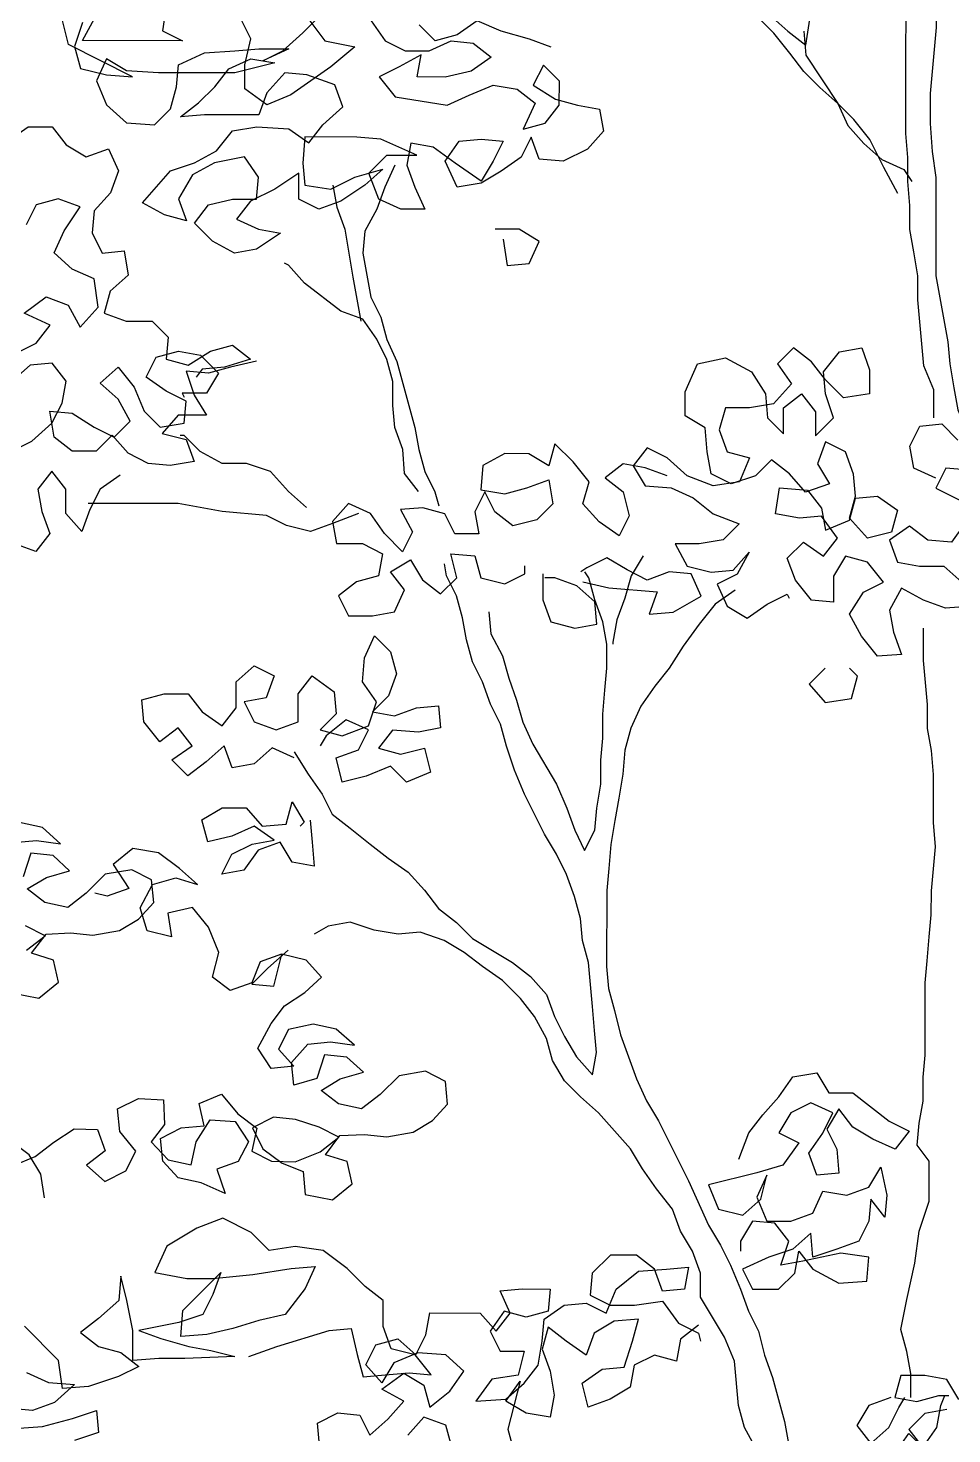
# Model space of a CAD drawing. Header units: inches. Extents: x 350994 to 353538, y 1581369 to 1583842.
# Drawn here: x 351613.198 to 351613.949, y 1583529.848 to 1583530.991 of the extents above; entities that cross this region are included whole.
import ezdxf

# ---------------------------------------------------------------- set-up
doc = ezdxf.new("R2010")
doc.units = ezdxf.units.IN
doc.header["$MEASUREMENT"] = 0
doc.linetypes.add('1', pattern=[0])
doc.layers.add('FOREST', color=96, linetype='Continuous')
doc.layers.add('TREE', color=81, linetype='1')

# ---------------------------------------------------------------- blocks, each defined once
blk = doc.blocks.new('TREE_4')
at = {"color": 94}
for points in [[(13.8, 6015), (13.8, 6055.4), (-0.6, 6090.1), (-9.2, 6185.6), (-9.2, 6220.3), (-14.9, 6255), (-20.7, 6286.8), (-20.6, 6321.5), (-23.5, 6356.2), (-23.5, 6390.9), (-26.3, 6425.6), (-26, 6714.7), (-31.8, 6749.4), (-40.4, 6781.2), (-43.3, 6813), (-49.1, 6844.8), (-60.6, 6876.6), (-63.5, 6891.1)], [(-14.3, 6893.9), (-14.3, 6859.2), (-5.7, 6824.5), (2.9, 6792.7), (8.7, 6758), (11.5, 6717.5), (17.3, 6653.9), (17.2, 6578.8), (8.4, 6483.4), (8.4, 6440), (11.3, 6399.5), (17, 6361.9), (16.9, 6220.2), (34.1, 6124.8), (37, 6093), (42.7, 6058.3), (48.5, 6026.5), (60, 6000.5)], [(-38, 6338.8), (-58.2, 6376.4), (-78.4, 6416.9), (-101.5, 6445.9), (-124.6, 6469), (-150.6, 6492.2), (-173.7, 6515.3), (-193.9, 6541.4), (-217, 6570.3), (-240.1, 6593.4), (-266.1, 6616.6), (-289.2, 6639.8), (-309.4, 6665.8), (-222.8, 6596.3), (-196.8, 6573.2), (-170.8, 6552.9), (-164.9, 6590.5), (-170.7, 6625.2), (-173.6, 6659.9), (-173.5, 6738), (-176.3, 6764)], [(-538, 6550.4), (-569.7, 6561.9), (-610.2, 6573.5), (-644.9, 6588), (-673.8, 6567.8), (-705.6, 6559.2), (-728.8, 6582.3)], [(-798.1, 6588.2), (-777.9, 6559.2), (-749, 6544.8), (-714.3, 6544.7), (-682.5, 6559.2), (-650.7, 6556.2), (-624.7, 6536), (-653.6, 6515.8), (-691.2, 6507.1), (-731.7, 6507.2), (-725.9, 6539), (-757.7, 6521.6), (-786.6, 6507.2), (-763.5, 6478.3), (-688.4, 6466.6), (-656.6, 6481.1), (-621.9, 6495.5), (-587.2, 6489.7), (-561.2, 6469.4), (-578.5, 6431.8), (-546.7, 6440.5), (-526.5, 6466.5), (-526.4, 6501.2), (-549.5, 6524.3), (-564, 6495.4), (-532.2, 6475.2), (-500.4, 6466.5), (-468.6, 6460.7), (-462.9, 6428.8), (-486, 6402.8), (-520.8, 6385.5), (-555.5, 6388.5), (-567, 6420.3), (-581.5, 6391.4), (-610.4, 6371.2), (-639.3, 6353.8), (-674, 6348.1), (-691.3, 6385.7), (-671.1, 6414.6), (-639.3, 6417.4), (-607.5, 6414.5), (-622, 6385.6), (-639.3, 6356.7), (-676.9, 6382.8), (-708.7, 6405.9), (-740.5, 6411.8), (-746.3, 6380), (-734.7, 6348.1), (-720.3, 6316.3), (-755, 6316.4), (-786.8, 6330.8), (-801.2, 6368.4), (-775.2, 6394.4), (-731.8, 6394.4), (-783.8, 6417.6), (-818.5, 6420.5), (-893.7, 6420.6), (-896.6, 6383), (-893.8, 6351.2), (-856.2, 6345.4), (-821.5, 6362.7), (-781, 6374.2), (-807, 6351.1), (-841.7, 6328), (-873.6, 6316.5), (-902.5, 6330.9), (-902.4, 6368.5), (-937.1, 6345.4), (-971.9, 6328.1), (-992.1, 6302.1), (-960.3, 6287.6), (-928.5, 6281.8), (-963.2, 6258.7), (-995.1, 6253), (-1026.8, 6270.3), (-1052.8, 6296.4), (-1032.6, 6322.4), (-997.9, 6331), (-963.2, 6331), (-960.3, 6362.8), (-980.5, 6391.7), (-1023.8, 6383.1), (-1055.7, 6365.8), (-1075.9, 6331.1), (-1064.4, 6299.3), (-1096.2, 6308), (-1128, 6325.4), (-1087.5, 6371.6), (-1052.8, 6383.1), (-1020.9, 6400.4), (-997.8, 6429.3), (-963.1, 6435.1), (-916.8, 6432.2), (-887.9, 6411.9), (-867.7, 6437.9), (-838.7, 6463.9), (-850.3, 6495.7), (-890.7, 6510.2), (-922.5, 6513.1), (-948.6, 6484.2), (-960.2, 6452.4), (-1038.2, 6452.5), (-1072.9, 6449.6), (-1046.9, 6469.9), (-1023.7, 6493), (-1003.5, 6519), (-971.7, 6533.4), (-937, 6527.6), (-994.8, 6513.2), (-1104.7, 6513.3), (-1150.9, 6516.2), (-1179.8, 6533.6), (-1194.3, 6501.8), (-1179.9, 6467.1), (-1151, 6441), (-1110.5, 6438.1), (-1087.4, 6461.2), (-1078.7, 6493), (-1075.8, 6524.8), (-1038.2, 6542.1), (-994.8, 6545), (-960.1, 6547.8), (-916.7, 6547.8), (-954.3, 6530.5), (-925.4, 6544.9), (-896.5, 6570.9), (-873.3, 6594)], [(-890.7, 6594), (-864.7, 6559.3), (-821.3, 6550.6), (-856, 6521.7), (-913.9, 6481.3), (-948.6, 6466.9), (-980.4, 6490), (-980.3, 6524.7), (-971.6, 6562.3), (-986.1, 6591.2)], [(-1093, 6611.6), (-1098.8, 6574), (-1069.9, 6559.5), (-1214.5, 6559.6), (-1197.1, 6591.4)], [(-1214.5, 6585.7), (-1226.1, 6551), (-1217.4, 6519.2), (-1179.9, 6510.5), (-1142.3, 6507.5), (-1234.8, 6553.9), (-1243.4, 6588.6)], [(-173.6, 6573.1), (-170.8, 6538.5), (-124.6, 6469), (-110.1, 6437.2), (-87, 6411.2), (-61, 6388), (-29.2, 6373.5), (-17.7, 6356.2)], [(-1321.6, 6415.2), (-1292.7, 6435.4), (-1258, 6435.4), (-1237.8, 6409.3), (-1208.9, 6391.9), (-1177.1, 6403.5), (-1162.6, 6371.7), (-1174.2, 6339.9), (-1197.4, 6313.9), (-1200.3, 6282.1), (-1185.9, 6253.1), (-1154.1, 6256), (-1148.3, 6221.3), (-1174.4, 6198.2), (-1183.1, 6166.4), (-1151.3, 6154.8), (-1113.7, 6154.8), (-1090.6, 6131.6), (-1093.5, 6099.8), (-1061.7, 6091.1), (-1029.9, 6111.3), (-998.1, 6120), (-972.1, 6099.7), (-1009.7, 6088.2), (-1041.5, 6085.3), (-1050.2, 6073.8)], [(-763.6, 6380), (-778.1, 6348.2), (-789.7, 6316.4), (-807.1, 6284.6), (-810, 6252.8), (-798.5, 6189.2), (-784.1, 6160.3), (-775.4, 6128.4), (-761, 6096.6), (-735.1, 6001.2), (-729.3, 5969.4), (-720.7, 5937.6), (-706.2, 5908.6), (-700.5, 5888.4)], [(-1316.1, 6105.8), (-1281.4, 6123.1), (-1261.1, 6149.1), (-1298.7, 6166.5), (-1266.9, 6189.6), (-1235.1, 6178), (-1217.8, 6146.2), (-1191.7, 6175.1), (-1197.5, 6215.6), (-1229.3, 6230), (-1255.3, 6253.2), (-1240.8, 6285), (-1217.6, 6319.7), (-1249.4, 6331.3), (-1281.2, 6322.6), (-1295.7, 6293.7)], [(-853.3, 6351.1), (-847.5, 6319.3), (-836, 6287.5), (-824.5, 6218.1), (-813, 6154.5)], [(-607.6, 6272.9), (-601.9, 6235.3), (-570, 6238.1), (-555.6, 6269.9), (-584.5, 6287.3), (-619.2, 6287.3)], [(-729.4, 5908.7), (-749.6, 5934.7), (-752.4, 5969.4), (-764, 6001.2), (-766.8, 6033), (-766.8, 6067.7), (-775.5, 6099.5), (-789.9, 6128.5), (-810.1, 6157.4), (-841.9, 6169), (-893.9, 6209.5), (-917, 6235.5), (-922.8, 6238.4)], [(-1316.3, 5967), (-1287.3, 5981.5), (-1258.4, 6007.4), (-1243.9, 6036.3), (-1238.1, 6068.1), (-1258.3, 6094.2), (-1290.1, 6091.3), (-1319.1, 6065.3)], [(-963.4, 6096.8), (-1001, 6088.2), (-1032.8, 6079.5), (-1064.6, 6082.4), (-1053.1, 6047.7), (-1035.7, 6018.8), (-1076.2, 6018.8), (-1099.4, 5992.8), (-1064.7, 5984.1), (-1053.2, 5952.3), (-1087.9, 5946.6), (-1119.7, 5949.5), (-1148.6, 5964), (-1171.7, 5990), (-1194.8, 5966.9), (-1229.5, 5966.9), (-1255.5, 5987.2), (-1261.3, 6024.8), (-1229.5, 6021.9), (-1197.7, 6001.6), (-1168.8, 5987.1), (-1145.6, 6010.2), (-1162.9, 6042.1), (-1188.9, 6065.2), (-1162.9, 6088.3), (-1139.8, 6059.4), (-1125.4, 6024.7), (-1102.3, 6001.5), (-1067.6, 6007.3), (-1064.6, 6039.1), (-1093.5, 6053.6), (-1122.4, 6073.8), (-1108, 6102.7), (-1076.1, 6111.4), (-1044.3, 6105.6), (-1018.3, 6079.5), (-1035.7, 6050.6), (-1070.4, 6050.6), (-1067.5, 6044.9)], [(16.6, 5928.2), (-15.2, 5942.7), (-20.9, 5974.5), (-6.5, 6003.4), (25.3, 6006.3), (48.5, 5983.1)], [(65.8, 5939.7), (31.1, 5942.7), (16.6, 5913.8), (51.3, 5896.4)], [(59.9, 5864.6), (39.6, 5835.7), (5, 5838.6), (-21, 5858.9), (-50, 5838.6), (-38.4, 5806.8), (-6.6, 5801), (28.1, 5801), (54.1, 5777.8)], [(62.7, 5743.1), (30.9, 5740.3), (-0.9, 5751.9), (-32.7, 5769.2), (-50.1, 5737.4), (-44.3, 5705.6), (-32.8, 5673.8), (-67.5, 5671), (-90.6, 5699.9), (-107.9, 5731.7), (-87.6, 5763.5), (-58.7, 5777.9), (-81.8, 5806.9), (-113.6, 5815.6), (-131, 5786.7), (-131, 5749.1), (-162.8, 5752), (-185.9, 5780.9), (-197.5, 5812.8), (-174.3, 5835.9), (-145.4, 5815.6), (-125.1, 5841.6), (-148.3, 5873.4), (-180.1, 5870.6), (-214.7, 5876.4), (-208.9, 5914), (-168.5, 5911), (-148.2, 5885), (-142.5, 5853.2), (-107.8, 5867.6), (-99.1, 5899.4), (-67.3, 5902.3), (-38.4, 5882), (-47.1, 5850.2), (-81.8, 5841.6), (-107.8, 5870.5), (-99.1, 5902.3), (-101.9, 5934.1), (-113.5, 5965.9), (-142.4, 5980.4), (-154, 5948.6), (-136.6, 5919.7), (-171.3, 5908.1), (-194.5, 5934.2), (-220.5, 5954.5), (-243.6, 5931.3), (-278.3, 5919.8), (-307.2, 5934.3), (-313, 5966.1), (-315.8, 6000.8), (-344.7, 6018.2), (-344.7, 6052.9), (-327.3, 6093.3), (-286.8, 6102), (-249.3, 6081.7), (-229, 6049.9), (-226.2, 6015.2), (-203.1, 5992), (-203, 6029.6), (-177, 6049.8), (-156.8, 6023.8), (-156.8, 5989.1), (-130.8, 6015.1), (-142.3, 6049.8), (-145.2, 6081.6), (-122, 6110.5), (-90.2, 6116.2), (-78.7, 6084.4), (-78.7, 6049.7), (-116.3, 6044), (-142.3, 6070), (-162.5, 6096.1), (-188.5, 6116.3), (-211.7, 6093.2), (-191.4, 6064.3), (-217.5, 6035.4), (-252.2, 6029.7), (-286.9, 6029.7), (-295.6, 5997.9), (-284.1, 5966.1), (-252.3, 5957.4), (-266.7, 5922.7), (-304.3, 5916.9), (-341.9, 5931.4), (-370.8, 5957.5), (-399.7, 5972), (-420, 5946), (-402.6, 5917), (-365.1, 5914.1), (-333.3, 5899.6), (-304.4, 5876.5), (-266.8, 5862), (-290, 5838.9), (-324.7, 5833.1), (-359.4, 5833.1), (-342, 5801.3), (-307.3, 5792.6), (-275.5, 5795.5), (-252.4, 5821.5), (-269.8, 5789.7), (-298.7, 5775.3), (-284.3, 5743.4), (-255.4, 5726.1), (-226.4, 5746.3), (-197.5, 5760.7), (-194.6, 5754.9)], [(-891.3, 5885.7), (-917.3, 5908.8), (-943.3, 5937.8), (-978, 5949.4), (-1012.7, 5949.4), (-1044.5, 5966.8), (-1067.6, 5989.9), (-1073.4, 5989.9)], [(-370.8, 5931.5), (-402.6, 5943.1), (-434.4, 5948.9), (-460.5, 5928.7), (-434.5, 5908.4), (-425.8, 5873.7), (-440.3, 5844.8), (-469.2, 5865.1), (-492.3, 5891.1), (-483.6, 5922.9), (-506.7, 5951.8), (-532.7, 5977.9), (-541.4, 5946.1), (-570.3, 5963.4), (-605, 5963.5), (-636.8, 5946.2), (-639.7, 5911.5), (-605, 5905.7), (-573.2, 5914.3), (-541.4, 5925.8), (-535.7, 5891.1), (-558.8, 5868), (-593.5, 5859.4), (-619.5, 5879.6), (-634, 5908.6), (-648.4, 5879.7), (-642.7, 5847.9), (-677.4, 5847.9), (-691.8, 5876.8), (-723.6, 5885.5), (-755.4, 5882.7), (-738.1, 5850.8), (-752.6, 5821.9), (-778.6, 5848), (-798.8, 5876.9), (-830.6, 5891.4), (-853.7, 5865.4), (-848, 5833.6), (-810.4, 5833.6), (-781.5, 5819.1), (-787.3, 5787.3), (-819.1, 5778.6), (-845.2, 5758.4), (-830.7, 5729.5), (-796, 5729.5), (-764.2, 5735.2), (-749.7, 5767), (-770, 5793), (-741, 5810.4), (-723.7, 5781.4), (-697.7, 5761.2), (-674.5, 5784.3), (-683.2, 5819), (-648.5, 5816.1), (-639.9, 5784.3), (-605.2, 5775.5), (-576.2, 5790), (-576.2, 5801.5)], [(-1160.2, 5932.2), (-1189.1, 5912), (-1203.6, 5883.1), (-1215.2, 5851.3), (-1238.3, 5877.3), (-1238.2, 5912), (-1258.5, 5938.1), (-1278.7, 5912.1), (-1273, 5880.2), (-1261.4, 5848.4), (-1281.7, 5822.4), (-1313.5, 5834)], [(-816.1, 5876.9), (-853.7, 5862.5), (-885.6, 5851), (-920.2, 5859.7), (-949.1, 5874.2), (-1012.7, 5880), (-1076.3, 5891.6), (-1206.4, 5891.7)], [(-909, 5533), (-888.8, 5501.1), (-868.6, 5472.2), (-854.1, 5443.3), (-828.1, 5423), (-799.2, 5399.9), (-773.2, 5379.6), (-744.3, 5359.3), (-721.2, 5333.3), (-701, 5307.2), (-675, 5287), (-651.9, 5263.8), (-594.1, 5229.1), (-568.1, 5208.8), (-545, 5182.8), (-533.5, 5151), (-519, 5122), (-501.7, 5093.1), (-478.6, 5067.1), (-472.8, 5098.9), (-475.6, 5130.7), (-478.5, 5165.4), (-484.2, 5229), (-492.9, 5260.8), (-495.7, 5292.6), (-504.4, 5324.4), (-515.9, 5356.2), (-530.3, 5385.2), (-547.7, 5414.1), (-576.5, 5471.9), (-591, 5506.6), (-602.5, 5541.3), (-611.1, 5573.2), (-625.6, 5602.1), (-637.1, 5633.9), (-651.5, 5662.8), (-660.2, 5694.6), (-665.9, 5726.4), (-674.6, 5758.3), (-689, 5787.2), (-691.9, 5804.5)], [(-492.4, 5778.3), (-454.8, 5769.6), (-385.4, 5763.8), (-397, 5732), (-362.3, 5734.8), (-321.8, 5757.9), (-336.3, 5789.8), (-368.1, 5792.7), (-399.9, 5781.1), (-428.8, 5795.6), (-457.7, 5813), (-486.6, 5798.6), (-495.3, 5792.8)], [(-405.6, 5815.8), (-423, 5786.9), (-431.7, 5755.1), (-443.3, 5723.4), (-449.1, 5691.6), (-449.1, 5688.7)], [(-628.3, 5735.1), (-625.5, 5703.3), (-608.2, 5671.5), (-599.5, 5639.6), (-588, 5607.8), (-579.3, 5576), (-564.9, 5544.2), (-530.3, 5486.3), (-515.8, 5451.6), (-504.3, 5419.8), (-489.9, 5390.9), (-475.4, 5419.8), (-472.5, 5451.6), (-466.6, 5486.3), (-466.6, 5521), (-463.7, 5552.8), (-463.7, 5587.5), (-460.7, 5622.2), (-457.8, 5654), (-457.8, 5688.7), (-463.5, 5720.5), (-475.1, 5752.3), (-483.7, 5784.1), (-489.5, 5792.8)], [(-550.2, 5790), (-550.3, 5752.4), (-538.7, 5720.5), (-504, 5711.8), (-472.2, 5717.6), (-475.1, 5749.4), (-501.1, 5772.6), (-532.9, 5784.2), (-547.3, 5784.2)], [(-272.7, 5766.6), (-301.6, 5746.4), (-324.8, 5717.5), (-347.9, 5685.7), (-368.2, 5653.9), (-388.5, 5627.9), (-408.7, 5599), (-423.2, 5567.2), (-431.9, 5535.4), (-434.8, 5500.7), (-440.6, 5466), (-446.5, 5434.2), (-452.3, 5399.5), (-455.2, 5364.8), (-458.1, 5333), (-458.2, 5223.2), (-455.4, 5191.4), (-446.7, 5159.6), (-438.1, 5124.8), (-415, 5061.2), (-400.6, 5029.4), (-383.2, 5000.5), (-340, 4913.7), (-311.1, 4850.1), (-293.8, 4821.1), (-279.3, 4792.2), (-264.9, 4757.5), (-253.4, 4725.7), (-239, 4696.8), (-230.3, 4662.1), (-218.8, 4630.2), (-201.5, 4566.6), (-195.7, 4534.8)], [(-19.3, 4601.1), (-19.3, 4635.8), (-25, 4667.6), (-33.7, 4699.5), (-25, 4742.8), (-13.3, 4794.9), (-7.5, 4841.1), (7, 4884.5), (7, 4942.3), (-10.3, 4965.4), (-7.4, 4997.2), (-1.6, 5029), (-1.5, 5063.7), (1.4, 5095.5), (1.5, 5199.6), (4.4, 5231.4), (7.3, 5266.1), (10.2, 5297.9), (10.3, 5332.6), (16.1, 5396.2), (13.3, 5430.9), (13.3, 5500.3), (10.5, 5535), (4.7, 5566.8), (4.7, 5601.5), (-1, 5665.1), (-0.9, 5711.4)], [(-1295.1, 5246.9), (-1268.4, 5267.6), (-1296.8, 5282.1)], [(-1316.9, 5185.4), (-1277.4, 5177.5), (-1249.1, 5200.7), (-1256.3, 5232.6), (-1287.8, 5242.3), (-1266.8, 5270), (-1231.6, 5271.7), (-1199.4, 5268.5), (-1161.1, 5275), (-1133.4, 5291.8), (-1111.5, 5315.6), (-1114.7, 5348.4), (-1143.2, 5362.9), (-1181.5, 5356.4), (-1208.9, 5329.2), (-1235.7, 5308.5), (-1268.8, 5315.7), (-1294.1, 5335.2), (-1266.4, 5351.9), (-1233, 5361.5), (-1256.8, 5383.4), (-1288.9, 5386.6), (-1300.1, 5352.6)], [(-1313.4, 5402.1), (-1280.6, 5405.3), (-1246, 5400.5), (-1272.2, 5423.9), (-1305.3, 5431.1)], [(-909, 5524.3), (-940.8, 5538.8), (-966.8, 5515.7), (-998.6, 5509.9), (-1010.2, 5541.7), (-1036.2, 5518.6), (-1062.2, 5498.4), (-1085.4, 5521.5), (-1056.4, 5541.8), (-1076.6, 5567.8), (-1102.7, 5547.6), (-1125.8, 5576.5), (-1128.6, 5608.3), (-1096.8, 5617), (-1062.1, 5616.9), (-1041.9, 5590.9), (-1013, 5570.6), (-992.8, 5596.6), (-992.7, 5634.2), (-966.7, 5657.3), (-937.8, 5642.8), (-949.4, 5611.1), (-981.2, 5605.3), (-966.8, 5576.4), (-935, 5564.8), (-903.2, 5576.3), (-903.1, 5616.8), (-882.9, 5642.8), (-851.1, 5619.6), (-848.2, 5587.8), (-871.4, 5564.7), (-839.6, 5556), (-802, 5570.4), (-790.4, 5605.1), (-810.6, 5634.1), (-807.7, 5668.8), (-793.2, 5700.5), (-770.1, 5677.4), (-761.4, 5645.6), (-773, 5613.8), (-796.2, 5590.7), (-764.4, 5584.9), (-732.5, 5596.4), (-700.7, 5599.3), (-697.9, 5567.5), (-729.7, 5561.7), (-767.3, 5564.6), (-787.5, 5538.6), (-755.7, 5529.9), (-721, 5538.6), (-712.4, 5503.9), (-747.1, 5489.4), (-770.2, 5512.6), (-804.9, 5498.2), (-839.6, 5489.5), (-848.3, 5524.2), (-816.4, 5535.8), (-802, 5564.7), (-833.8, 5579.1), (-862.7, 5556), (-871.4, 5541.6)], [(-142.7, 5653.7), (-165.8, 5630.6), (-142.7, 5604.5), (-105.1, 5610.3), (-96.4, 5642.1), (-108, 5653.7)], [(-885.9, 5434.6), (-883.1, 5402.8), (-880.2, 5368.1), (-912, 5373.9), (-929.3, 5402.9), (-961.1, 5391.3), (-981.4, 5362.4), (-1013.2, 5356.7), (-998.7, 5385.6), (-969.8, 5400), (-938, 5405.8), (-966.9, 5426), (-998.7, 5411.6), (-1033.4, 5403), (-1042.1, 5434.8), (-1013.1, 5452.1), (-978.4, 5452.1), (-955.3, 5426), (-920.6, 5428.9), (-911.9, 5460.7), (-894.6, 5431.7), (-900.4, 5426)], [(-1269.1, 4889.2), (-1274.7, 4923.6), (-1291.5, 4951.3), (-1316.8, 4970.7)], [(-1315.1, 4935.4), (-1282.6, 4949.1), (-1255.8, 4969.8), (-1226.6, 4988.9), (-1192.9, 4988.2), (-1181.7, 4957.2), (-1208.5, 4936.4), (-1182.2, 4913), (-1152.1, 4928.2), (-1137.6, 4956.6), (-1160.7, 4984.9), (-1163.9, 5017.8), (-1133.8, 5032.9), (-1097.7, 5030.6), (-1096, 4995.4), (-1115.4, 4970), (-1090.7, 4944.1), (-1057.7, 4936.9), (-1050.5, 4970), (-1030.4, 5001.8), (-994.2, 4999.5), (-975.1, 4970.2), (-989.6, 4941.8), (-1020.6, 4930.6), (-1008.5, 4895.6), (-1043.4, 4910.8), (-1076.5, 4918), (-1098.7, 4942.3), (-1101.9, 4975.2), (-1071.8, 4990.3), (-1039, 4993.5), (-1046.2, 5025.5), (-1013.7, 5039.1), (-990.5, 5010.8), (-962.7, 4989.8), (-969.9, 4956.7), (-941.5, 4942.2), (-907.8, 4941.4), (-871.3, 4955.9), (-844.5, 4976.7), (-872.9, 4991.2), (-906.9, 5002.4), (-939, 5005.6), (-969.2, 4990.4), (-954, 4960.3), (-926.2, 4939.4), (-896.2, 4927.3), (-893, 4894.4), (-853.5, 4886.6), (-825.2, 4909.7), (-832.4, 4941.7), (-863.9, 4951.3), (-842.9, 4979.1), (-807.7, 4980.8), (-775.5, 4977.5), (-737.2, 4984.1), (-709.5, 5000.8), (-687.6, 5024.6), (-690.9, 5057.4), (-719.3, 5072), (-757.6, 5065.4), (-785, 5038.3), (-811.8, 5017.6), (-844.9, 5024.8), (-870.2, 5044.2), (-842.5, 5060.9), (-809.1, 5070.6), (-832.9, 5092.4), (-865.1, 5095.7), (-876.3, 5061.7), (-909.7, 5052.1), (-912.9, 5084.9), (-889.5, 5111.1), (-856.7, 5114.3), (-822.1, 5109.6), (-848.3, 5133), (-881.4, 5140.2), (-917.3, 5132.1), (-931.8, 5103.7), (-909.6, 5079.3), (-942.4, 5076.1), (-961.5, 5105.3), (-942.4, 5141.1), (-922.9, 5166.4), (-893.7, 5185.6), (-869.4, 5207.9), (-891.7, 5232.2), (-927.2, 5240.9), (-958.2, 5229.8), (-970.3, 5199.8), (-1001.3, 5188.6), (-1026.6, 5208), (-1017.9, 5243.5), (-1032.4, 5280.1), (-1055.6, 5308.4), (-1091.5, 5300.3), (-1085.8, 5265.9), (-1121.3, 5274.7), (-1131, 5308.1), (-1113.3, 5341.5), (-1079.9, 5351.1), (-1048.4, 5341.4), (-1074.6, 5364.9), (-1104.8, 5387.4), (-1141.9, 5393.7), (-1170.2, 5370.5), (-1147.7, 5335.8), (-1178.7, 5324.6), (-1196.4, 5329)], [(-242, 4526.2), (-259.3, 4558), (-268, 4589.8), (-273.7, 4653.4), (-288.1, 4688.1), (-322.8, 4746), (-322.7, 4780.7), (-334.3, 4812.5), (-351.6, 4841.4), (-363.1, 4873.2), (-386.2, 4902.2), (-406.4, 4931.1), (-423.8, 4960), (-470, 5012.1), (-496, 5035.3), (-519.1, 5058.4), (-536.4, 5087.4), (-545, 5119.2), (-562.4, 5151), (-582.6, 5177), (-608.6, 5203.1), (-637.5, 5223.3), (-663.5, 5243.6), (-692.4, 5261), (-727.1, 5272.6), (-758.9, 5269.7), (-793.6, 5275.5), (-828.2, 5287.1), (-860.1, 5281.4), (-880.3, 5269.8)], [(-917.9, 5246.7), (-946.8, 5220.7), (-970, 5197.6), (-938.2, 5194.7), (-926.6, 5240.9)], [(-267.6, 4945.4), (-253.2, 4983), (-232.9, 5009), (-209.7, 5035), (-189.5, 5063.9), (-154.8, 5069.7), (-137.4, 5040.7), (-102.8, 5040.7), (-50.7, 5000.2), (-21.8, 4985.7), (-42.1, 4959.7), (-73.9, 4974.2), (-102.8, 4991.5), (-123, 5017.6), (-140.4, 4988.7), (-126, 4959.8), (-123.1, 4925.1), (-154.9, 4922.2), (-166.4, 4954), (-146.2, 4982.9), (-131.7, 5011.8), (-163.5, 5026.3), (-192.4, 5011.9), (-209.8, 4983), (-180.9, 4968.5), (-204, 4936.7), (-241.6, 4925.2), (-311, 4907.9), (-296.6, 4873.2), (-261.9, 4864.5), (-235.9, 4887.6), (-227.2, 4922.3), (-241.7, 4890.5), (-227.2, 4855.8), (-192.6, 4855.7), (-160.7, 4867.3), (-146.3, 4899.1), (-111.6, 4893.2), (-79.7, 4904.8), (-62.4, 4933.7), (-53.7, 4893.2), (-56.7, 4861.4), (-76.9, 4887.4), (-79.8, 4855.6), (-94.3, 4826.7), (-126.1, 4815.2), (-160.8, 4803.7), (-163.7, 4838.4), (-189.7, 4815.3), (-224.4, 4803.7), (-262, 4786.4), (-247.6, 4757.5), (-210, 4757.4), (-186.8, 4780.6), (-181, 4812.4), (-160.8, 4786.3), (-123.2, 4766), (-82.8, 4768.9), (-79.8, 4803.6), (-120.3, 4809.4), (-175.3, 4797.9), (-207.1, 4792.1), (-195.5, 4826.8), (-215.7, 4852.9), (-247.5, 4855.8), (-264.9, 4826.9), (-264.9, 4812.4)], [(-974.3, 4660.3), (-933.8, 4674.7), (-858.6, 4697.7), (-826.8, 4700.6), (-818.2, 4663), (-809.5, 4631.2), (-777.7, 4634.1), (-743, 4636.9), (-711.2, 4634), (-734.3, 4662.9), (-769, 4671.6), (-780.5, 4703.5), (-780.5, 4741), (-806.5, 4761.3), (-832.5, 4787.4), (-867.2, 4813.4), (-907.7, 4819.2), (-945.3, 4813.5), (-971.2, 4839.5), (-1011.7, 4859.8), (-1049.3, 4845.4), (-1092.7, 4819.4), (-1110.1, 4781.8), (-1063.8, 4773.1), (-1026.2, 4773.1), (-968.4, 4778.8), (-913.5, 4787.4), (-878.8, 4790.3), (-893.3, 4758.5), (-922.2, 4720.9), (-959.8, 4712.3), (-997.4, 4700.8), (-1035, 4692.1), (-1072.6, 4689.3), (-1069.7, 4726.9), (-1014.7, 4781.7), (-1026.3, 4749.9), (-1040.7, 4721), (-1075.5, 4709.5), (-1133.3, 4698), (-1101.5, 4686.4), (-1061, 4674.8), (-1029.2, 4669), (-994.5, 4660.3), (-1066.8, 4657.5), (-1104.4, 4657.5), (-1142, 4654.6), (-1142, 4698), (-1150.6, 4741.4), (-1159.2, 4776.1), (-1162.2, 4741.4), (-1191.1, 4715.4), (-1217.1, 4695.2), (-1191.1, 4674.9), (-1159.3, 4666.2), (-1133.3, 4646), (-1162.3, 4631.5), (-1205.6, 4617.1), (-1243.2, 4614.2), (-1249, 4654.7), (-1298.1, 4703.9)], [(-1295.3, 4637.4), (-1263.5, 4622.9), (-1225.9, 4620), (-1254.8, 4594), (-1286.6, 4582.5), (-1318.4, 4585.4)], [(-1312.7, 4556.5), (-1272.2, 4559.3), (-1228.8, 4570.9), (-1194.1, 4582.4), (-1191.3, 4550.6), (-1226, 4539.1)], [(-325.7, 4705.5), (-351.7, 4685.3), (-357.5, 4653.5), (-389.3, 4662.2), (-418.3, 4647.8), (-424.1, 4616), (-453, 4598.6), (-484.8, 4587.1), (-493.5, 4621.8), (-464.5, 4642), (-432.7, 4644.9), (-421.1, 4682.5), (-412.4, 4714.3), (-447.1, 4711.4), (-476, 4694.1), (-487.6, 4662.3), (-516.5, 4682.6), (-542.5, 4702.8), (-551.2, 4671), (-539.7, 4639.2), (-534, 4604.5), (-539.8, 4572.7), (-574.5, 4578.5), (-603.4, 4595.9), (-583.1, 4624.8), (-600.5, 4555.4), (-591.9, 4523.6)], [(-681.5, 4529.5), (-690.1, 4561.3), (-721.9, 4572.9), (-745.1, 4546.9)], [(-872.3, 4532.5), (-875.2, 4564.3), (-846.2, 4578.8), (-814.4, 4575.8), (-800, 4546.9), (-774, 4570), (-750.8, 4596), (-782.6, 4613.4), (-750.8, 4636.5), (-721.9, 4619.1), (-713.2, 4587.3), (-684.3, 4610.4), (-664, 4639.3), (-690, 4662.5), (-730.5, 4665.4), (-765.2, 4651), (-782.6, 4622.1), (-805.7, 4648.1), (-791.2, 4677), (-759.4, 4685.7), (-733.4, 4662.5), (-718.9, 4691.4), (-713.1, 4723.2), (-640.8, 4723.1), (-617.7, 4697.1), (-597.5, 4723.1), (-611.9, 4754.9), (-580.1, 4757.8), (-539.6, 4757.7), (-542.5, 4725.9), (-574.3, 4717.3), (-606.1, 4726), (-626.4, 4697.1), (-612, 4668.2), (-577.3, 4668.2), (-586, 4633.5), (-623.6, 4627.7), (-646.7, 4595.9), (-603.4, 4598.8), (-577.3, 4621.9), (-557, 4647.9), (-551.2, 4682.6), (-548.3, 4714.4), (-519.4, 4734.6), (-487.6, 4737.5), (-458.7, 4723), (-444.2, 4757.7), (-412.4, 4783.7), (-371.9, 4786.5), (-340.1, 4789.4), (-345.9, 4757.6), (-377.7, 4754.7), (-389.2, 4786.5), (-415.2, 4806.8), (-452.8, 4806.8), (-478.9, 4780.8), (-481.8, 4749), (-452.9, 4734.5), (-418.2, 4734.5), (-377.7, 4740.3), (-354.6, 4708.4), (-325.7, 4693.9), (-322.8, 4682.4)], [(50.1, 4598.2), (32.8, 4627.1), (1, 4632.9), (-33.7, 4633), (-42.4, 4601.2), (-10.6, 4595.3), (21.2, 4604), (35.6, 4604)], [(-42.5, 4520.2), (-22.2, 4549.1), (0.9, 4525.9)], [(-48.2, 4601.2), (-80, 4589.6), (-97.4, 4560.7), (-77.2, 4534.7), (-51.2, 4557.8), (-36.7, 4586.7), (-28, 4601.1)], [(32.7, 4583.7), (0.9, 4578), (-22.2, 4554.9), (-2, 4528.8), (18.2, 4557.7), (24.1, 4589.5), (29.8, 4604)]]:
    blk.add_lwpolyline(points, dxfattribs=at)

msp = doc.modelspace()

# ---------------------------------------------------------------- hatches: boundary and pattern name
at = {"layer": 'FOREST', "lineweight": 5}
h = msp.add_hatch(dxfattribs=at)
h.set_pattern_fill('ANSI31', color=96, scale=50, style=0)
h.paths.add_polyline_path([(351604.9274, 1583347.98), (351663.0036, 1583522.9504), (351611.8779, 1583545.3594), (351490.2916, 1583598.0852), (351436.5696, 1583404.4646), (351529.745, 1583373.1705)])
h.paths.add_polyline_path([(351517.5086, 1583480.1397), (351575.3657, 1583480.1397), (351575.3657, 1583465.1397), (351517.5086, 1583465.1397)], flags=24)

# ---------------------------------------------------------------- block references
at = {"layer": 'TREE', "lineweight": 5, "xscale": 0.0005632341344607994, "yscale": 0.0005632341490127146, "zscale": 0.0005632341444477617}
msp.add_blockref('TREE_4', (351613.9264, 1583527.286), dxfattribs=at)

doc.saveas('drawing.dxf')
